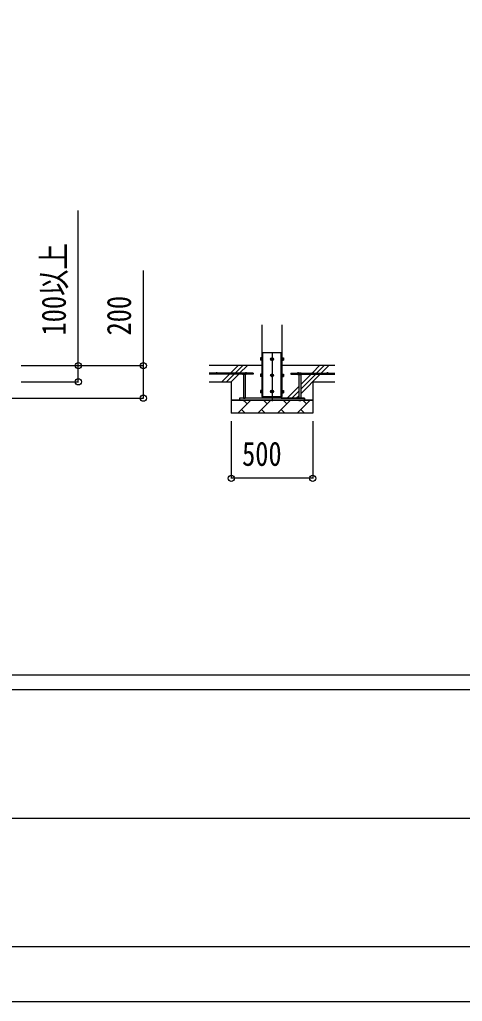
# Model space of a CAD drawing. Units: millimetres, scale not verified. Extents: x -18922 to 18922, y -13365 to 13365.
# Drawn here: x -4276 to -1558, y -13365 to -7339 of the extents above; entities that cross this region are included whole.
import ezdxf
from ezdxf.enums import TextEntityAlignment as Align

# ---------------------------------------------------------------- set-up
doc = ezdxf.new("R2010")
doc.units = ezdxf.units.MM
doc.header["$LTSCALE"] = 50
for name, color, linetype in [('0-3_YKK_11', 7, 'Continuous'), ('0-4_YKK_12', 2, 'Continuous'), ('0-5_YKK_13', 4, 'Continuous'), ('0-6_YKK_A1', 4, 'Continuous'), ('0-7_YKK_D', 6, 'Continuous'), ('0-8_YKK_ZWAK', 7, 'Continuous')]:
    doc.layers.add(name, color=color, linetype=linetype)
doc.styles.add('ＭＳ ゴシック', font='')
doc.styles.get('ＭＳ ゴシック').set_extended_font_data('MS Gothic')

msp = doc.modelspace()

# ---------------------------------------------------------------- linework, layer by layer
at = {"layer": '0-3_YKK_11'}
for p, q in [((-2976.57, -9674.5), (-2926.57, -9674.5)), ((-2476.57, -9674.5), (-2526.57, -9674.5))]:
    msp.add_line(p, q, dxfattribs=at)
at = {"layer": '0-4_YKK_12'}
msp.add_line((-2726.57, -9380), (-2726.57, -9680), dxfattribs=at)
at = {"layer": '0-5_YKK_13'}
for p, q in [((-2782.57, -9382.5), (-2670.57, -9382.5)), ((-2670.57, -9652.5), (-2670.57, -9382.5)), ((-2797.27, -9416.01), (-2796.69, -9415.01)), ((-2797.27, -9416.01), (-2797.27, -9429)), ((-2797.27, -9429), (-2796.69, -9430.01)), ((-2791.77, -9415.01), (-2796.69, -9415.01)), ((-2791.77, -9418.75), (-2796.69, -9418.75)), ((-2791.77, -9426.25), (-2796.69, -9426.25)), ((-2791.77, -9430.01), (-2796.69, -9430.01)), ((-2791.77, -9415.01), (-2791.77, -9430.01)), ((-2790.17, -9415.46), (-2791.77, -9415.46)), ((-2791.77, -9422), (-2791.77, -9415.46)), ((-2791.77, -9422), (-2790.17, -9422)), ((-2791.77, -9423), (-2790.17, -9423)), ((-2791.77, -9429.55), (-2791.77, -9423)), ((-2791.77, -9429.55), (-2790.17, -9429.55)), ((-2790.17, -9422), (-2790.17, -9415.46)), ((-2790.17, -9429.55), (-2790.17, -9423)), ((-2662.97, -9415.45), (-2661.37, -9415.45)), ((-2662.97, -9422), (-2662.97, -9415.45)), ((-2661.37, -9422), (-2662.97, -9422)), ((-2661.37, -9423), (-2662.97, -9423)), ((-2662.97, -9429.55), (-2662.97, -9423)), ((-2661.37, -9429.55), (-2662.97, -9429.55)), ((-2661.37, -9414.99), (-2656.45, -9414.99)), ((-2661.37, -9414.99), (-2661.37, -9430.01)), ((-2661.37, -9422), (-2661.37, -9415.45)), ((-2661.37, -9418.75), (-2656.45, -9418.75)), ((-2661.37, -9429.55), (-2661.37, -9423)), ((-2661.37, -9426.25), (-2656.45, -9426.25)), ((-2661.37, -9430.01), (-2656.45, -9430.01)), ((-2655.87, -9416), (-2656.45, -9414.99)), ((-2655.87, -9429), (-2656.45, -9430.01)), ((-2655.87, -9416), (-2655.87, -9429)), ((-2906.07, -9510), (-2907.54, -9510.85)), ((-2906.07, -9510), (-2887.07, -9510)), ((-2902.57, -9518), (-2902.57, -9662.5)), ((-2902.06, -9518), (-2902.06, -9510.85)), ((-2891.09, -9518), (-2891.09, -9510.85)), ((-2890.57, -9518), (-2890.57, -9662.5)), ((-2887.07, -9510), (-2885.6, -9510.85)), ((-2885.6, -9518), (-2885.6, -9510.85)), ((-2797.27, -9516.01), (-2796.69, -9515.01)), ((-2797.27, -9516.01), (-2797.27, -9529)), ((-2791.77, -9515.01), (-2796.69, -9515.01)), ((-2791.77, -9518.75), (-2796.69, -9518.75)), ((-2791.77, -9515.01), (-2791.77, -9530.01)), ((-2790.17, -9515.46), (-2791.77, -9515.46)), ((-2791.77, -9522), (-2791.77, -9515.46)), ((-2790.17, -9522), (-2790.17, -9515.46)), ((-2662.97, -9515.45), (-2661.37, -9515.45)), ((-2662.97, -9522), (-2662.97, -9515.45)), ((-2661.37, -9514.99), (-2656.45, -9514.99)), ((-2661.37, -9514.99), (-2661.37, -9530.01)), ((-2661.37, -9522), (-2661.37, -9515.45)), ((-2661.37, -9518.75), (-2656.45, -9518.75)), ((-2655.87, -9516), (-2656.45, -9514.99)), ((-2655.87, -9516), (-2655.87, -9529)), ((-2566.07, -9510), (-2567.54, -9510.85)), ((-2567.54, -9518), (-2567.54, -9510.85)), ((-2547.07, -9510), (-2566.07, -9510)), ((-2562.57, -9518), (-2562.57, -9662.5)), ((-2562.06, -9518), (-2562.06, -9510.85)), ((-2551.09, -9518), (-2551.09, -9510.85)), ((-2550.57, -9518), (-2550.57, -9662.5)), ((-2547.07, -9510), (-2545.6, -9510.85)), ((-2797.27, -9529), (-2796.69, -9530.01)), ((-2791.77, -9526.25), (-2796.69, -9526.25)), ((-2791.77, -9530.01), (-2796.69, -9530.01)), ((-2791.77, -9522), (-2790.17, -9522)), ((-2791.77, -9523), (-2790.17, -9523)), ((-2791.77, -9529.55), (-2791.77, -9523)), ((-2791.77, -9529.55), (-2790.17, -9529.55)), ((-2790.17, -9529.55), (-2790.17, -9523)), ((-2661.37, -9522), (-2662.97, -9522)), ((-2661.37, -9523), (-2662.97, -9523)), ((-2662.97, -9529.55), (-2662.97, -9523)), ((-2661.37, -9529.55), (-2662.97, -9529.55)), ((-2661.37, -9529.55), (-2661.37, -9523)), ((-2661.37, -9526.25), (-2656.45, -9526.25)), ((-2661.37, -9530.01), (-2656.45, -9530.01)), ((-2655.87, -9529), (-2656.45, -9530.01)), ((-2797.27, -9616.01), (-2796.69, -9615.01)), ((-2797.27, -9616.01), (-2797.27, -9629)), ((-2797.27, -9629), (-2796.69, -9630.01)), ((-2791.77, -9615.01), (-2796.69, -9615.01)), ((-2791.77, -9618.75), (-2796.69, -9618.75)), ((-2791.77, -9626.25), (-2796.69, -9626.25)), ((-2791.77, -9630.01), (-2796.69, -9630.01)), ((-2791.77, -9615.01), (-2791.77, -9630.01)), ((-2790.17, -9615.46), (-2791.77, -9615.46)), ((-2791.77, -9622), (-2791.77, -9615.46)), ((-2791.77, -9622), (-2790.17, -9622)), ((-2791.77, -9623), (-2790.17, -9623)), ((-2791.77, -9629.55), (-2791.77, -9623)), ((-2791.77, -9629.55), (-2790.17, -9629.55)), ((-2790.17, -9622), (-2790.17, -9615.46)), ((-2790.17, -9629.55), (-2790.17, -9623)), ((-2662.97, -9615.45), (-2661.37, -9615.45)), ((-2662.97, -9622), (-2662.97, -9615.45)), ((-2661.37, -9622), (-2662.97, -9622)), ((-2661.37, -9623), (-2662.97, -9623)), ((-2662.97, -9629.55), (-2662.97, -9623)), ((-2661.37, -9629.55), (-2662.97, -9629.55)), ((-2661.37, -9614.99), (-2656.45, -9614.99)), ((-2661.37, -9614.99), (-2661.37, -9630.01)), ((-2661.37, -9622), (-2661.37, -9615.45)), ((-2661.37, -9618.75), (-2656.45, -9618.75)), ((-2661.37, -9629.55), (-2661.37, -9623)), ((-2661.37, -9626.25), (-2656.45, -9626.25)), ((-2661.37, -9630.01), (-2656.45, -9630.01)), ((-2655.87, -9616), (-2656.45, -9614.99)), ((-2655.87, -9629), (-2656.45, -9630.01)), ((-2655.87, -9616), (-2655.87, -9629)), ((-2902.57, -9662.5), (-2890.57, -9662.5)), ((-2902.57, -9676), (-2890.57, -9676)), ((-2670.57, -9662.5), (-2670.57, -9652.5)), ((-2550.57, -9662.5), (-2562.57, -9662.5)), ((-2550.57, -9676), (-2562.57, -9676))]:
    msp.add_line(p, q, dxfattribs=at)
for points in [[(-2782.57, -9662.5), (-2782.57, -9652.5), (-2782.57, -9382.5)], [(-2789.07, -9414), (-2790.17, -9414), (-2790.17, -9431), (-2789.07, -9431)], [(-2664.07, -9414), (-2662.97, -9414), (-2662.97, -9431), (-2664.07, -9431)], [(-2885.6, -9518), (-2907.54, -9518), (-2907.54, -9510.85)], [(-2789.07, -9514), (-2790.17, -9514), (-2790.17, -9531), (-2789.07, -9531)], [(-2664.07, -9514), (-2662.97, -9514), (-2662.97, -9531), (-2664.07, -9531)], [(-2567.54, -9518), (-2545.6, -9518), (-2545.6, -9510.85)], [(-2789.07, -9614), (-2790.17, -9614), (-2790.17, -9631), (-2789.07, -9631)], [(-2664.07, -9614), (-2662.97, -9614), (-2662.97, -9631), (-2664.07, -9631)], [(-2902.57, -9674.5), (-2902.57, -9676), (-2900.57, -9678), (-2892.57, -9678)], [(-2890.57, -9674.5), (-2890.57, -9676), (-2892.57, -9678)], [(-2562.57, -9674.5), (-2562.57, -9676), (-2560.57, -9678)], [(-2550.57, -9674.5), (-2550.57, -9676), (-2552.57, -9678), (-2560.57, -9678)]]:
    msp.add_lwpolyline(points, dxfattribs=at)
for points in [[(-2726.57, -9414.99), (-2733.07, -9418.75), (-2733.07, -9426.25), (-2726.57, -9430.01), (-2720.07, -9426.25), (-2720.07, -9418.75)], [(-2726.57, -9514.99), (-2733.07, -9518.75), (-2733.07, -9526.25), (-2726.57, -9530.01), (-2720.07, -9526.25), (-2720.07, -9518.75)], [(-2726.57, -9614.99), (-2733.07, -9618.75), (-2733.07, -9626.25), (-2726.57, -9630.01), (-2720.07, -9626.25), (-2720.07, -9618.75)], [(-2926.57, -9674.5), (-2526.57, -9674.5), (-2526.57, -9662.5), (-2926.57, -9662.5)]]:
    msp.add_lwpolyline(points, close=True, dxfattribs=at)
for centre, radius in [((-2726.57, -9422.5), 8.5), ((-2726.57, -9422.5), 6.5), ((-2726.57, -9522.5), 8.5), ((-2726.57, -9522.5), 6.5), ((-2726.57, -9622.5), 8.5), ((-2726.57, -9622.5), 6.5)]:
    msp.add_circle(centre, radius, dxfattribs=at)
for centre, radius, start, end in [((-2793.97, -9416.88), 3.31, 145.51973, 214.48027), ((-2784.85, -9422.5), 12.42, 162.41205, 197.58795), ((-2793.95, -9428.13), 3.32, 145.61575, 214.38425), ((-2726.57, -9422.5), 7.05, 157.21814, 202.78186), ((-2726.57, -9422.5), 7.05, 97.21814, 142.78186), ((-2726.57, -9422.5), 7.05, 217.21814, 262.78186), ((-2726.57, -9422.5), 7.05, 37.21814, 82.78186), ((-2726.57, -9422.5), 7.05, 277.21814, 322.78186), ((-2726.57, -9422.5), 7.05, 337.21814, 22.78186), ((-2659.2, -9416.87), 3.32, 325.61575, 34.38425), ((-2659.2, -9428.13), 3.32, 325.61575, 34.38425), ((-2668.29, -9422.5), 12.42, 342.41205, 17.58795), ((-2904.8, -9514.86), 4.86, 55.61575, 124.38425), ((-2896.57, -9528.15), 18.15, 72.41205, 107.58795), ((-2888.35, -9514.86), 4.86, 55.61575, 124.38425), ((-2793.97, -9516.88), 3.31, 145.51973, 214.48027), ((-2784.85, -9522.5), 12.42, 162.41205, 197.58795), ((-2726.57, -9522.5), 7.05, 157.21814, 202.78186), ((-2726.57, -9522.5), 7.05, 97.21814, 142.78186), ((-2726.57, -9522.5), 7.05, 37.21814, 82.78186), ((-2726.57, -9522.5), 7.05, 337.21814, 22.78186), ((-2659.2, -9516.87), 3.32, 325.61575, 34.38425), ((-2668.29, -9522.5), 12.42, 342.41205, 17.58795), ((-2564.8, -9514.86), 4.86, 55.61575, 124.38425), ((-2556.57, -9528.15), 18.15, 72.41205, 107.58795), ((-2548.35, -9514.86), 4.86, 55.61575, 124.38425), ((-2793.95, -9528.13), 3.32, 145.61575, 214.38425), ((-2726.57, -9522.5), 7.05, 217.21814, 262.78186), ((-2726.57, -9522.5), 7.05, 277.21814, 322.78186), ((-2659.2, -9528.13), 3.32, 325.61575, 34.38425), ((-2793.97, -9616.88), 3.31, 145.51973, 214.48027), ((-2784.85, -9622.5), 12.42, 162.41205, 197.58795), ((-2793.95, -9628.13), 3.32, 145.61575, 214.38425), ((-2726.57, -9622.5), 7.05, 157.21814, 202.78186), ((-2726.57, -9622.5), 7.05, 97.21814, 142.78186), ((-2726.57, -9622.5), 7.05, 217.21814, 262.78186), ((-2726.57, -9622.5), 7.05, 37.21814, 82.78186), ((-2726.57, -9622.5), 7.05, 277.21814, 322.78186), ((-2726.57, -9622.5), 7.05, 337.21814, 22.78186), ((-2659.2, -9616.87), 3.32, 325.61575, 34.38425), ((-2659.2, -9628.13), 3.32, 325.61575, 34.38425), ((-2668.29, -9622.5), 12.42, 342.41205, 17.58795)]:
    msp.add_arc(centre, radius, start, end, dxfattribs=at)
at = {"layer": '0-6_YKK_A1'}
for p, q in [((-2789.07, -9212.5), (-2789.07, -9652.5)), ((-2664.07, -9652.5), (-2664.07, -9212.5)), ((-2789.07, -9462.5), (-3111.73, -9462.5)), ((-2841.57, -9510), (-3111.73, -9510)), ((-2907.54, -9515), (-3111.73, -9515)), ((-3034.29, -9562.5), (-2986.79, -9515)), ((-3006, -9562.5), (-2958.5, -9515)), ((-2981.79, -9510), (-2979.06, -9507.28)), ((-2977.72, -9562.5), (-2930.22, -9515)), ((-2976.8, -9505.01), (-2934.29, -9462.5)), ((-2953.5, -9510), (-2906, -9462.5)), ((-2925.22, -9510), (-2877.72, -9462.5)), ((-2841.57, -9515), (-2885.6, -9515)), ((-2841.57, -9510), (-2841.57, -9515)), ((-2341.41, -9462.5), (-2664.07, -9462.5)), ((-2611.57, -9510), (-2341.41, -9510)), ((-2611.57, -9510), (-2611.57, -9515)), ((-2611.57, -9515), (-2567.54, -9515)), ((-2550.57, -9635.35), (-2430.22, -9515)), ((-2550.57, -9607.07), (-2458.5, -9515)), ((-2550.57, -9578.79), (-2486.79, -9515)), ((-2545.6, -9515), (-2341.41, -9515)), ((-2481.79, -9510), (-2479.06, -9507.28)), ((-2476.8, -9505.01), (-2434.29, -9462.5)), ((-2453.5, -9510), (-2406, -9462.5)), ((-2425.22, -9510), (-2377.72, -9462.5)), ((-3111.73, -9562.5), (-2976.57, -9562.5)), ((-2976.57, -9562.5), (-2976.57, -9754.5)), ((-2476.57, -9562.5), (-2341.41, -9562.5)), ((-2476.57, -9562.5), (-2476.57, -9754.5)), ((-2634.29, -9662.5), (-2562.57, -9590.79)), ((-2606, -9662.5), (-2562.57, -9619.07)), ((-2926.57, -9674.5), (-2976.57, -9674.5)), ((-2476.57, -9674.5), (-2976.57, -9674.5)), ((-2935.84, -9754.5), (-2855.84, -9674.5)), ((-2782.57, -9662.5), (-2926.57, -9662.5)), ((-2926.57, -9662.5), (-2926.57, -9674.5)), ((-2878.5, -9697.16), (-2897.66, -9678)), ((-2814.42, -9754.5), (-2734.42, -9674.5)), ((-2789.07, -9652.5), (-2664.07, -9652.5)), ((-2757.08, -9697.16), (-2779.74, -9674.5)), ((-2692.99, -9754.5), (-2612.99, -9674.5)), ((-2670.57, -9662.5), (-2526.57, -9662.5)), ((-2635.66, -9697.16), (-2658.32, -9674.5)), ((-2577.72, -9662.5), (-2562.57, -9647.35)), ((-2571.57, -9754.5), (-2491.57, -9674.5)), ((-2514.23, -9697.16), (-2536.9, -9674.5)), ((-2526.57, -9662.5), (-2526.57, -9674.5)), ((-2526.57, -9674.5), (-2476.57, -9674.5)), ((-2476.57, -9754.5), (-2976.57, -9754.5)), ((-2913.18, -9731.84), (-2890.51, -9754.5)), ((-2791.75, -9731.84), (-2769.09, -9754.5)), ((-2670.33, -9731.84), (-2647.67, -9754.5)), ((-2548.91, -9731.84), (-2526.25, -9754.5))]:
    msp.add_line(p, q, dxfattribs=at)
for centre in [(-3066.57, -9507.5), (-2976.57, -9507.5), (-2886.57, -9507.5), (-2566.57, -9507.5), (-2476.57, -9507.5), (-2386.57, -9507.5)]:
    msp.add_circle(centre, 2.5, dxfattribs=at)
at = {"layer": '0-7_YKK_D'}
for p, q in [((-4265.88, -9462.5), (-3915.38, -9462.5)), ((-4265.88, -9462.5), (-3514.88, -9462.5)), ((-4265.88, -9562.5), (-3915.38, -9562.5)), ((-4665.88, -9662.5), (-3514.88, -9662.5)), ((-2976.57, -9804.5), (-2976.57, -10155.5)), ((-2476.57, -9804.5), (-2476.57, -10155.5)), ((-2476.57, -10154.5), (-2976.57, -10154.5))]:
    msp.add_line(p, q, dxfattribs=at)
for points in [[(-3915.88, -9562.5), (-3915.88, -9462.5), (-3915.88, -8511.1)], [(-3515.88, -9662.5), (-3515.88, -9462.5), (-3515.88, -8878.3)]]:
    msp.add_lwpolyline(points, dxfattribs=at)
for centre in [(-3915.88, -9462.5), (-3515.88, -9462.5), (-3915.88, -9562.5), (-3515.88, -9662.5), (-2976.57, -10154.5), (-2476.57, -10154.5)]:
    msp.add_circle(centre, 19.12, dxfattribs=at)
at = {"layer": '0-8_YKK_ZWAK'}
for p, q in [((17527.59, -11362.5), (-17572.41, -11362.5)), ((-22.41, -11452.5), (-5872.41, -11452.5)), ((-5838.66, -12240), (-22.41, -12240)), ((-5872.41, -13027.5), (-22.41, -13027.5))]:
    msp.add_line(p, q, dxfattribs=at)
msp.add_lwpolyline([(-18922.5, -13365), (18922.5, -13365), (18922.5, 13365), (-18922.5, 13365)], close=True, dxfattribs=at)

# ---------------------------------------------------------------- texts
at = {"layer": '0-7_YKK_D', "style": 'ＭＳ ゴシック', "width": 0.8}
for s, p in [('100以上', (-3947.88, -9277.5)), ('200', (-3547.88, -9277.5))]:
    msp.add_text(s, height=148.5, rotation=90, dxfattribs=at).set_placement(p, align=Align.BOTTOM_LEFT)
msp.add_text('500', height=148.5, dxfattribs=at).set_placement((-2910.17, -10122.5), align=Align.BOTTOM_LEFT)

doc.saveas('drawing.dxf')
